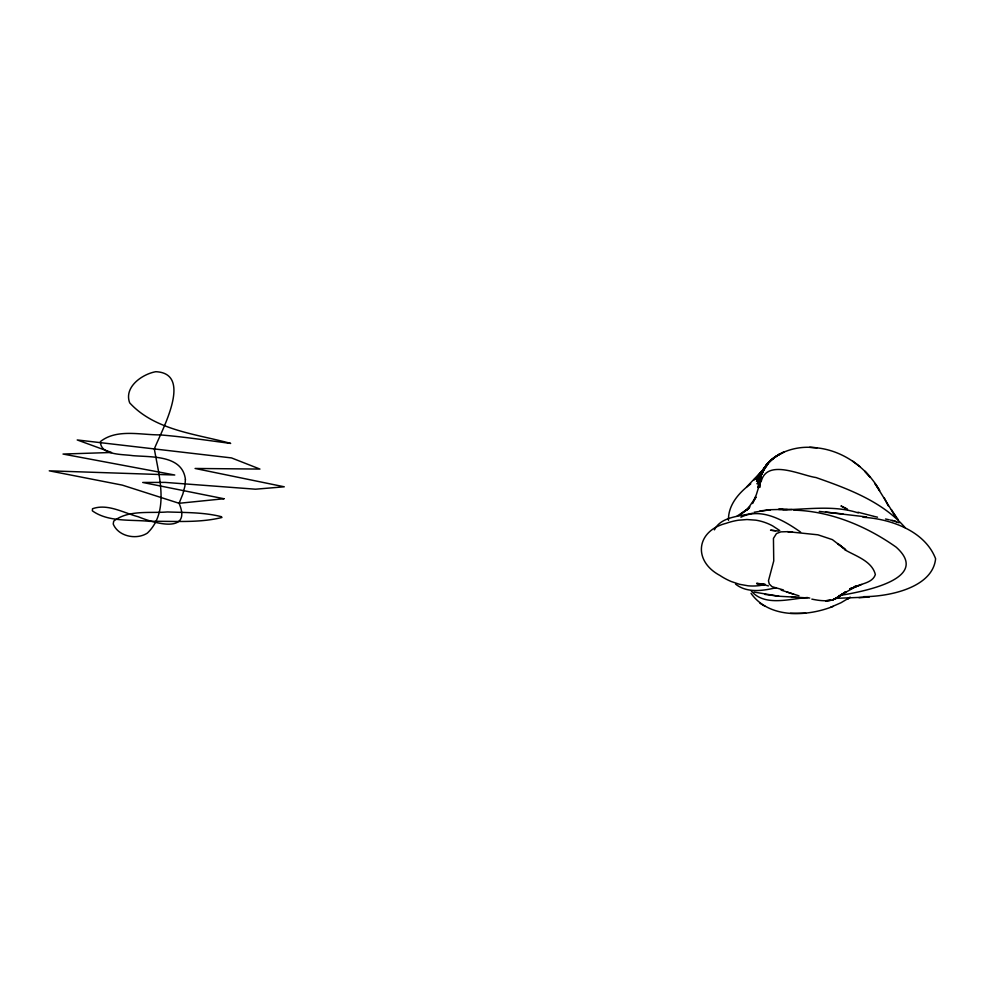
<?xml version="1.0" encoding="UTF-8"?>
<svg xmlns="http://www.w3.org/2000/svg" width="985" height="985" viewBox="0 0 985 985"><rect width="100%" height="100%" fill="white"/><g stroke="black" fill="none" stroke-linecap="round" stroke-linejoin="round"><path stroke-width="1.48" d="M728.494 520.339C727.952 505.022 739.156 492.426 750.767 483.857M759.657 487.44C758.093 458.899 789.071 445.035 813.425 447.559C841.067 449.148 866.234 466.705 879.642 490.579L874.926 483.426L895.907 517.31L891.45 509.627M759.669 487.279L761.307 473.256L768.509 462.531L761.307 473.256L757.182 484.017L761.984 471.606L766.318 465.412L761.307 473.256L758.068 487.538L760.26 477.282L763.855 468.54L766.798 464.317M761.085 481.887C766.638 458.062 801.101 475.472 815.962 477.528C848.036 488.782 882.375 501.439 905.227 527.738M760.014 482.835L756.32 494.704L752.392 503.532L756.037 497.056L746.95 509.922L749.88 506.807L739.476 515.229L748.982 508.309L737.112 516.078M761.848 473.994C764.323 465.105 771.649 458.739 779.357 454.22L770.147 460.66L766.244 465.265L761.848 473.994C765.64 463.504 774.469 456.19 784.454 451.746L773.964 457.594L766.244 465.265M714.396 529.868C721.143 516.374 739.858 516.472 752.811 513.16M760.26 477.282L763.806 468.762M766.859 465.745L763.4 469.242L756.492 481.283L762.698 470.251L766.724 465.376M766.318 465.412L762.698 470.251L766.589 465.573M746.568 487.021L764.335 468.478L755.298 479.264L764.594 468.441L755.027 479.227L763.4 469.242M765.062 466.816L767.684 463.96M759.718 473.662L764.803 468.528L759.743 473.637M753.611 480.114L759.164 474.942L754.03 479.732M840.808 595.531L845.302 591.997L836.043 598.326L840.833 595.334C832.867 602.574 821.502 601.109 811.837 599.126M850.227 597.255L840.968 602.758L830.527 607.339M850.03 597.39L847.716 598.929L848.541 598.387M846.275 591.948L840.476 595.149L856.261 586.42L849.858 588.882L859.77 585.213M740.917 517.223C761.06 507.004 784.171 520.486 800.633 532.146M849.858 588.882L861.543 584.548M833.162 606.391C807.072 616.708 769.162 618.802 751.038 593.352M859.006 585.188C865.039 583.169 873.19 581.396 875.357 574.563C872.033 561.044 855.793 556.156 844.933 549.827M776.168 587.688C762.993 590.877 746.95 593.253 735.549 584.093M854.992 586.223L857.578 585.619M754.116 512.249L770.602 509.688L783.075 509.405M807.565 597.513C789.724 598.732 764.582 606.846 751.272 590.938M838.801 595.666C859.203 592.194 932.61 579.833 896.178 547.167C866.517 526.15 830.33 511.006 793.688 510.144M759.964 510.956L770.602 509.688L766.896 510.131M783.063 509.787C807.897 509.38 834.332 504.973 858.292 512.939M869.336 597.021L835.403 598.363M858.994 597.673L866.172 597.23M790.364 613.335L805.73 613.212M809.756 598.03L778.913 596.245L753.956 592.047M862.983 517.26C890.686 518.861 924.964 530.915 935.602 558.741C932.635 588.205 887.867 596.713 863.746 596.651M787.311 509.467L778.519 509.368L792.112 509.54M844.674 548.805L837.644 543.535L845.783 549.975L832.387 539.632L817.956 534.818L787.68 531.666L780.859 531.863L776.488 533.55L773.447 538.364L773.742 560.957L768.46 580.818L769.297 584.019L772.043 586.678L783.407 589.941M817.008 447.818L809.67 447.313M764.151 584.536L756.628 583.477L761.971 583.883M756.628 583.477L764.976 584.154M819.237 511.412L866.529 516.928M825.565 512.089L842.963 513.936M778.618 531.1L770.529 530.189L775.478 530.804M787.68 531.666L792.753 532.294M791.46 596.812L798.059 597.673M764.963 594.423L778.913 596.245M885.527 518.984L889.123 519.772M892.078 520.462L893.296 520.745L890.292 520.043M874.261 516.435L877.512 517.187M873.683 516.275L857.984 512.212M760.482 583.748L768.435 585.915M781.142 590.126L799.007 595.839M894.442 521.065L899.108 522.801M786.695 591.96L793.614 594.189M894.084 520.954L896.51 521.742M846.792 508.777L840.981 505.958L847.543 509.467M759.989 603.288L765.136 606.304M779.726 530.546L772.683 525.916A53.744 53.055 -83.2 0 0 755.852 520.166L746.987 519.526L738.43 520.215A68.925 68.113 -84.3 0 0 725.92 523.38C696.038 530.989 692.824 560.933 719.801 575.388A68.925 67.928 69.5 0 0 731.227 581.519L739.39 584.265L748.144 585.816A53.744 52.833 65.5 0 0 764.409 584.708M859.77 466.484L852.591 461.091M893.173 512.52L898.345 519.858M884.358 498.078L888.174 505.785M185.414 479.436L184.909 486.122L182.853 494.039L179.085 503.286C192.407 534.793 153.02 522.863 138.368 516.793C123.802 512.988 107.685 503.298 92.528 508.728L92.319 510.809C108.473 522.37 130.808 519.378 149.683 521.348C173.655 520.954 198.613 523.269 221.957 517.482L221.428 516.694C203.883 512.225 185.439 512.619 167.438 511.954C149.794 513.407 128.432 509.614 113.694 521.151L113.226 524.032C118.311 536.517 136.496 540.162 147.368 533.094C169.925 511.597 158.819 475.607 154.35 448.938C160.629 432.341 194.193 373.389 155.815 371.702C142.123 374.14 123.728 387.093 129.675 402.84C154.99 430.507 196.15 433.905 230.662 443.422C207.084 440.344 183.555 436.774 159.841 434.877C140.609 434.988 116.735 428.61 100.445 441.563C100.31 455.501 122.682 454.11 132.581 455.636C151.062 457.262 182.484 454.75 185.414 479.436M837.632 597.267L832.879 599.816L837.632 597.267M223.977 498.742L179.085 503.286L122.362 485.137L49.25 470.83L174.776 475.016L63.015 454.048L111.527 452.484L77.212 439.95L231.487 457.914L259.929 469.069L195.079 468.466L284.271 486.799L255.509 489.2L165.049 482.391L142.702 482.453L223.977 498.742M830.724 600.321L825.578 600.764L830.724 600.321M870.371 477.294L864.904 471.322L870.371 477.294"/></g></svg>
